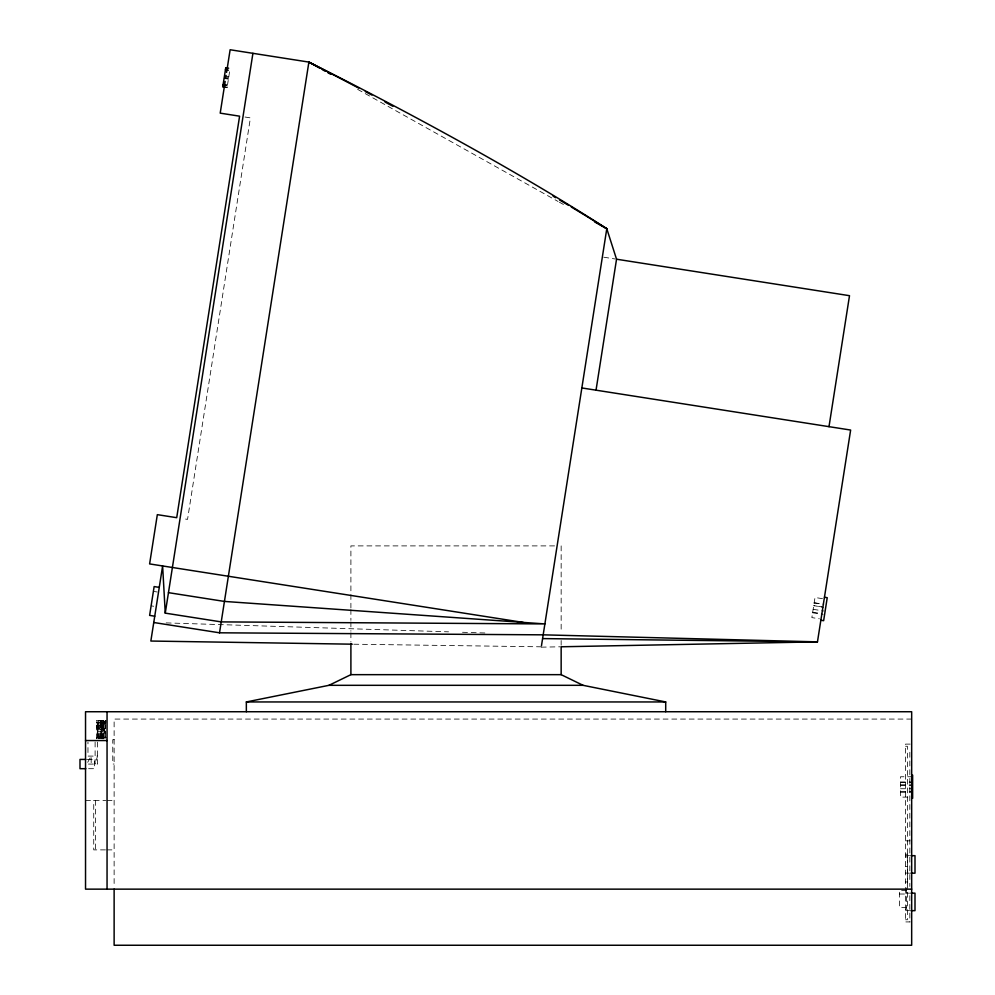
<?xml version="1.0" encoding="UTF-8"?>
<svg xmlns="http://www.w3.org/2000/svg" width="995" height="995" viewBox="0 0 995 995"><rect width="100%" height="100%" fill="white"/><g stroke="black" fill="none" stroke-linecap="round" stroke-linejoin="round"><path stroke-width="0.75" stroke-dasharray="4.97 3.73" d="M102.124 738.812L102.137 721.188L103.43 720.604L103.38 722.818L102.721 720.604L102.162 731.337L97.796 731.337L97.236 720.79L96.577 720.579L106.254 720.554M98.853 737.681L98.791 723.315C99.326 715.281 96.54 728.813 97.796 731.337M106.254 737.705L96.527 737.705L96.527 720.616M99.761 738.489L99.998 729.733C97.659 726.425 101.913 715.778 101.341 723.713L101.801 738.787M96.465 738.763L96.527 737.705M98.144 738.812L98.455 725.293C93.617 741.101 106.129 740.703 102.821 725.293L97.124 725.293L97.435 738.787M100.831 738.763L100.943 720.579L101.614 720.79L102.162 731.337M102.522 738.812L102.821 737.146M227.208 86.926L227.096 87.585L222.768 86.801M227.445 85.346L229.609 71.553M353.797 644.213L541.305 646.812M105.955 720.517C102.385 720.84 104.612 727.221 104.363 729.733L104.139 738.489M100.445 722.793L100.445 728.788L105.37 728.788L105.37 722.793M104.811 722.793L104.823 728.788M104.91 731.076L104.736 737.681M103.269 737.681L103.331 722.756L103.48 738.812M541.243 647.16L559.874 646.8M554.563 545.894L350.899 545.894L350.899 607.945M911.669 719.074L114.126 719.074L114.126 886.383M96.851 720.654L106.303 720.815M99.09 720.865L103.468 720.865M103.418 721.661L106.341 721.661M99.09 722.469L106.303 722.507M96.49 722.581L100.868 722.581M96.577 722.843L106.254 722.756M96.776 722.967L105.88 722.967M101.353 723.216L105.731 723.216M99.998 729.733L104.363 729.733M97.124 725.293L97.684 736.337L102.274 736.337M101.353 737.133L105.731 737.133M102.945 737.307L105.856 737.307M96.776 737.556L105.781 737.519M96.49 737.942L106.303 737.967M114.126 739.695L112.771 739.695L112.771 764.048L114.126 764.048M910.151 744.111L905.562 744.111L905.562 921.917L910.151 921.917M905.562 746.262L907.403 746.262L907.403 919.753L905.562 919.753M87.237 759.421L94.463 759.421L94.463 768.687L87.237 768.687M912.639 776.759L900.525 776.759L900.525 797.119L912.639 797.119M900.525 782.095L911.669 782.095M900.525 782.244L911.669 782.244M900.525 785.005L911.669 785.005M900.525 785.154L911.669 785.154M900.525 788.736L911.669 788.736M900.525 791.647L911.669 791.647M900.525 792.256L912.639 792.256M85.533 800.44L105.744 800.44M107.05 800.44L114.126 800.44M905.562 840.837L910.151 840.837M105.47 849.879L93.729 849.879L93.729 800.44M106.913 849.879L114.126 849.879M905.562 854.22L907.589 854.22L907.589 884.766L905.562 884.766M905.562 855.675L909.604 855.675M905.562 856.931L907.589 856.931M905.562 866.545L907.589 866.545M905.562 873.05L909.604 873.175M905.562 881.968L907.589 881.968M906.582 890.587L899.505 890.587L899.505 907.403L906.582 907.403M905.562 893.162L909.604 893.162M899.505 894.02L906.582 894.02M905.562 909.306L906.582 909.306L906.582 887.677M905.562 910.661L909.604 910.661M166.177 622.895L448.546 631.837M462.513 632.273L487.339 633.069M224.484 75.881L228.825 76.565M224.335 76.814L228.676 77.498M224.124 78.145L228.464 78.829M224.086 78.406L228.427 79.09M222.805 86.577L227.146 87.299M245.006 117.024L250.417 117.87L187.545 519.378L182.135 518.532M603.778 257.207L615.121 258.986M822.479 598.667L815.004 597.497L811.858 617.596L819.333 618.778M814.171 602.759L823.81 604.263M814.159 602.908L821.037 603.99M823.362 607.137L813.723 605.632L823.338 607.286M813.151 609.326L824.158 611.042M812.704 612.199L822.33 613.704M812.604 612.796L823.076 614.437M153.392 591.391L157.222 591.988M151.116 605.843L153.678 606.253M357.64 89.351L558.046 201.45M559.401 202.209L563.456 204.472M100.358 737.681L100.259 731.3L105.37 731.076L105.37 737.681M99.015 737.681L99.114 738.812M102.174 736.598L101.502 725.293L101.689 738.812M103.331 737.705L103.418 738.812M909.828 752.295L909.828 855.613M909.828 857.155L909.828 886.445M909.828 895.699L909.828 921.917M561.155 545.894L561.155 632.77M561.155 640.531L561.155 645.183M350.899 609.5L350.899 620.358M350.899 621.912L350.899 631.216M350.899 632.77L350.899 642.073M105.719 723.713L105.719 736.437M101.005 722.793L101.005 728.788M101.005 731.076L101.005 737.681M97.535 742.108L97.535 764.073L86.727 764.073L91.167 756.088L91.167 764.073M95.383 800.44L95.383 849.879M95.11 742.021L95.11 764.073L97.535 756.088L87.97 756.088L87.97 742.108"/><path stroke-width="1.49" d="M225.766 67.697L222.756 86.913L225.666 87.286M225.168 81.441L220.206 113.144L239.596 116.179L176.712 517.686L157.334 514.651L149.611 563.916L523.308 622.435M225.641 78.431L226.114 75.409M226.586 72.386L230.131 49.75L308.885 62.088A589.886 54.265 26.5 0 1 358.685 88.057M168.466 592.659L224.435 601.428L544.899 623.927L221.226 621.9L165.257 613.131L252.917 53.32M153.765 622.509L219.522 632.808L308.885 62.088L319.718 68.145M571.292 206.997A589.886 54.265 26.5 0 1 606.788 228.713L541.467 645.78M596.03 390.177L616.539 259.21L606.788 228.713A589.886 72.685 25.6 0 0 308.885 62.088M828.997 426.656L849.506 295.689L616.539 259.21M246.35 711.736L246.35 701.948L328.972 685.319L350.899 674.66L561.155 674.66L583.07 685.319L665.705 701.948L665.705 711.736M561.416 646.775L817.467 641.862L850.638 430.051L581.851 387.95M328.972 685.319L583.07 685.319M246.35 701.948L665.705 701.948M85.533 740.554L107.05 740.554M85.781 759.421L79.998 759.421L79.998 768.687L85.781 768.687M910.96 855.675L915.002 855.675L915.002 873.175L910.96 873.175M911.669 889.144L85.533 889.144L85.533 711.736L911.669 711.736L911.669 945.25L114.126 945.25L114.126 889.144M910.96 893.162L915.002 893.162L915.002 910.661L910.96 910.661M219.522 632.808L543.195 634.835L817.467 641.862L542.598 638.591M352.255 644.188L150.854 641.041L162.62 565.956L165.257 613.131M225.741 67.797L228.651 68.207M225.442 69.749L228.34 70.21M223.129 84.55L226.014 84.998M223.104 84.699L225.989 85.16M223.067 84.923L225.964 85.383M824.457 597.261L827.231 597.697L823.636 620.681L820.863 620.246M159.262 587.373L154.138 586.577L149.623 615.395L154.747 616.203M322.43 69.662L325.141 71.167M327.853 72.685L330.551 74.202M594.6 221.897L606.788 228.713M912.639 775.08L912.639 798.338M561.155 646.738L561.155 674.66M350.899 643.628L350.899 674.66M107.05 711.736L107.05 889.144M365.327 91.565A589.886 54.265 26.5 0 1 371.931 95.072M385.065 102.062A589.886 54.265 26.5 0 1 392.876 106.254M553.096 196.139A589.886 54.265 26.5 0 1 555.695 197.682M559.563 199.983A589.886 54.265 26.5 0 1 568.63 205.393"/></g></svg>
